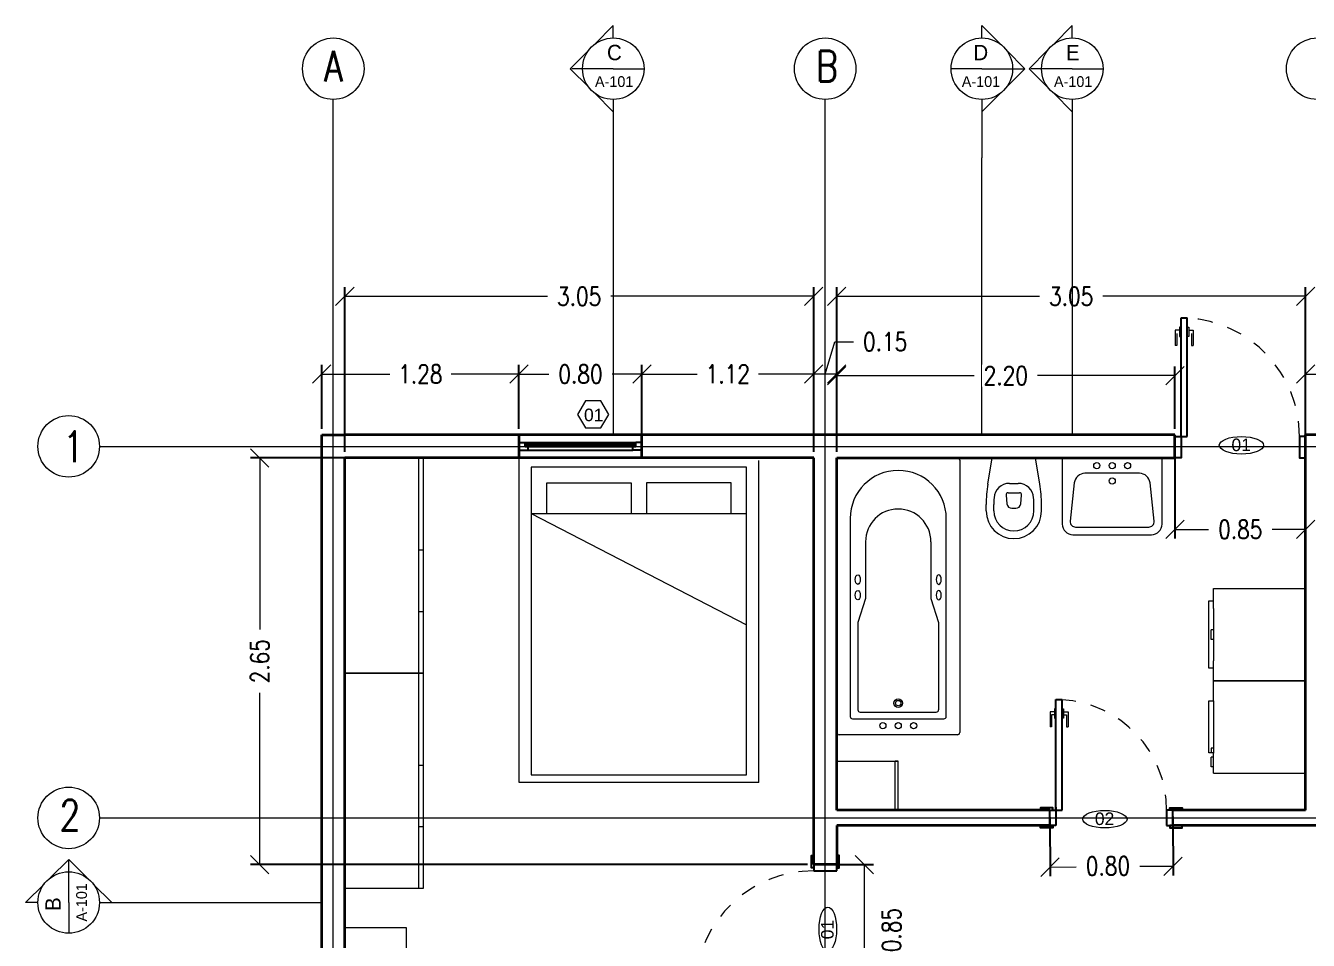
# Model space of a CAD drawing. Header units: millimetres. Extents: x 254 to 267.6, y 167.8 to 179.1.
# Drawn here: x 254.01 to 262.35, y 173.17 to 179.12 of the extents above; entities that cross this region are included whole.
import ezdxf

# ---------------------------------------------------------------- set-up
doc = ezdxf.new("R2010")
doc.units = ezdxf.units.MM
doc.linetypes.add('TRATTEGGIATA2', pattern=[0.375, 0.25, -0.125])
for name, color, linetype, lineweight in [('A-ANNO-DIMS', 3, 'Continuous', 18), ('A-ANNO-SYMB', 3, 'Continuous', 18), ('A-ANNO-TEXT', 3, 'Continuous', 18), ('A-DOOR-FULL', 4, 'Continuous', 25), ('A-FURN', 8, 'Continuous', 18), ('A-GLAZ-FULL', 4, 'Continuous', 25), ('A-WALL-FULL-EXTR', 7, 'Continuous', 35), ('A-WALL-FULL-INTR', 7, 'Continuous', 35)]:
    doc.layers.add(name, color=color, linetype=linetype, lineweight=lineweight)
doc.styles.add('ARIAL', font='arial.ttf')
doc.styles.add('E-ROMANS', font='romans.shx', dxfattribs={"width": 0.8})
doc.dimstyles.new('E-0100_ARW_18', dxfattribs={"dimscale": 0.001, "dimtxt": 180, "dimasz": 180, "dimexe": 90, "dimexo": 60, "dimgap": 90, "dimtad": 0, "dimzin": 0, "dimdsep": 46, "dimtxsty": 'E-ROMANS', "dimblk": 'OPEN90', "dimcen": 90, "dimclrd": 256, "dimclre": 256, "dimclrt": 256, "dimadec": 0, "dimazin": 0, "dimtfac": 1, "dimtmove": 1, "dimatfit": 3, "dimldrblk": 'OPEN90', "dimfxl": 1, "dimtfill": 1, "dimtolj": 1, "dimtzin": 0, "dimarcsym": 0})

# ---------------------------------------------------------------- blocks, each defined once
blk = doc.blocks.new('_Oblique')
at = {"color": 0, "linetype": 'ByBlock', "lineweight": -2}
blk.add_line((-0.5, -0.5), (0.5, 0.5), dxfattribs=at)
blk = doc.blocks.new('*D24')
at = {"layer": 'A-ANNO-DIMS', "transparency": 16777216}
for p, q in [((259.2116, 176.8522), (259.2746, 177.0622)), ((259.2746, 177.0622), (259.3946, 177.0622)), ((259.2866, 176.8522), (259.1366, 176.8522))]:
    blk.add_line(p, q, dxfattribs=at)
at = {"layer": 'A-ANNO-DIMS', "lineweight": -2, "transparency": 16777216}
for p, q in [((259.1366, 176.3469), (259.1366, 176.9122)), ((259.2866, 176.3469), (259.2866, 176.9122))]:
    blk.add_line(p, q, dxfattribs=at)
at = {"layer": 'A-ANNO-DIMS', "transparency": 16777216, "xscale": 0.12, "yscale": 0.12, "zscale": 0.12, "rotation": 180}
blk.add_blockref('_Oblique', (259.1366, 176.8522), dxfattribs=at)
at = {"layer": 'A-ANNO-DIMS', "transparency": 16777216, "xscale": 0.12, "yscale": 0.12, "zscale": 0.12}
blk.add_blockref('_Oblique', (259.2866, 176.8522), dxfattribs=at)
at = {"layer": 'A-ANNO-DIMS', "transparency": 16777216, "insert": (259.6009, 177.0622), "char_height": 0.12, "attachment_point": 5, "style": 'E-ROMANS', "bg_fill": 3, "box_fill_scale": 1.1, "bg_fill_color": 256, "bg_fill_true_color": 13158600, "bg_fill_transparency": 0}
blk.add_mtext('\\A1;0.15', dxfattribs=at)
blk = doc.blocks.new('_Open90')
at = {"color": 0, "linetype": 'ByBlock', "lineweight": -2}
for p, q in [((0, 0), (-1, 0)), ((-0.5, 0.5), (0, 0)), ((0, 0), (-0.5, -0.5))]:
    blk.add_line(p, q, dxfattribs=at)
blk = doc.blocks.new('*D25')
at = {"layer": 'A-ANNO-DIMS', "lineweight": -2, "transparency": 16777216}
for p, q in [((258.0196, 176.3469), (258.0196, 176.9122)), ((259.1366, 176.3469), (259.1366, 176.9122))]:
    blk.add_line(p, q, dxfattribs=at)
at = {"layer": 'A-ANNO-DIMS', "transparency": 16777216}
for p, q in [((258.0196, 176.8522), (258.3787, 176.8522)), ((259.1366, 176.8522), (258.7776, 176.8522))]:
    blk.add_line(p, q, dxfattribs=at)
at = {"layer": 'A-ANNO-DIMS', "transparency": 16777216, "xscale": 0.12, "yscale": 0.12, "zscale": 0.12, "rotation": 180}
blk.add_blockref('_Oblique', (258.0196, 176.8522), dxfattribs=at)
at = {"layer": 'A-ANNO-DIMS', "transparency": 16777216, "xscale": 0.12, "yscale": 0.12, "zscale": 0.12}
blk.add_blockref('_Oblique', (259.1366, 176.8522), dxfattribs=at)
at = {"layer": 'A-ANNO-DIMS', "transparency": 16777216, "insert": (258.5781, 176.8522), "char_height": 0.12, "attachment_point": 5, "style": 'E-ROMANS', "bg_fill": 3, "box_fill_scale": 1.1, "bg_fill_color": 256, "bg_fill_true_color": 13158600, "bg_fill_transparency": 0}
blk.add_mtext('\\A1;1.12', dxfattribs=at)
blk = doc.blocks.new('*D26')
at = {"layer": 'A-ANNO-DIMS', "lineweight": -2, "transparency": 16777216}
for p, q in [((257.2196, 176.4969), (257.2196, 176.9122)), ((258.0196, 176.4969), (258.0196, 176.9122))]:
    blk.add_line(p, q, dxfattribs=at)
at = {"layer": 'A-ANNO-DIMS', "transparency": 16777216}
for p, q in [((257.2196, 176.8522), (257.4134, 176.8522)), ((258.0196, 176.8522), (257.8259, 176.8522))]:
    blk.add_line(p, q, dxfattribs=at)
at = {"layer": 'A-ANNO-DIMS', "transparency": 16777216, "xscale": 0.12, "yscale": 0.12, "zscale": 0.12, "rotation": 180}
blk.add_blockref('_Oblique', (257.2196, 176.8522), dxfattribs=at)
at = {"layer": 'A-ANNO-DIMS', "transparency": 16777216, "xscale": 0.12, "yscale": 0.12, "zscale": 0.12}
blk.add_blockref('_Oblique', (258.0196, 176.8522), dxfattribs=at)
at = {"layer": 'A-ANNO-DIMS', "transparency": 16777216, "insert": (257.6196, 176.8522), "char_height": 0.12, "attachment_point": 5, "style": 'E-ROMANS', "bg_fill": 3, "box_fill_scale": 1.1, "bg_fill_color": 256, "bg_fill_true_color": 13158600, "bg_fill_transparency": 0}
blk.add_mtext('\\A1;0.80', dxfattribs=at)
blk = doc.blocks.new('*D27')
at = {"layer": 'A-ANNO-DIMS', "lineweight": -2, "transparency": 16777216}
for p, q in [((255.9366, 176.4969), (255.9366, 176.9122)), ((257.2196, 176.4969), (257.2196, 176.9122))]:
    blk.add_line(p, q, dxfattribs=at)
at = {"layer": 'A-ANNO-DIMS', "transparency": 16777216}
for p, q in [((255.9366, 176.8522), (256.3787, 176.8522)), ((257.2196, 176.8522), (256.7776, 176.8522))]:
    blk.add_line(p, q, dxfattribs=at)
at = {"layer": 'A-ANNO-DIMS', "transparency": 16777216, "xscale": 0.12, "yscale": 0.12, "zscale": 0.12, "rotation": 180}
blk.add_blockref('_Oblique', (255.9366, 176.8522), dxfattribs=at)
at = {"layer": 'A-ANNO-DIMS', "transparency": 16777216, "xscale": 0.12, "yscale": 0.12, "zscale": 0.12}
blk.add_blockref('_Oblique', (257.2196, 176.8522), dxfattribs=at)
at = {"layer": 'A-ANNO-DIMS', "transparency": 16777216, "insert": (256.5781, 176.8522), "char_height": 0.12, "attachment_point": 5, "style": 'E-ROMANS', "bg_fill": 3, "box_fill_scale": 1.1, "bg_fill_color": 256, "bg_fill_true_color": 13158600, "bg_fill_transparency": 0}
blk.add_mtext('\\A1;1.28', dxfattribs=at)
blk = doc.blocks.new('*D28')
at = {"layer": 'A-ANNO-DIMS', "lineweight": -2, "transparency": 16777216}
for p, q in [((256.0866, 176.3469), (256.0866, 177.4176)), ((259.1366, 176.3469), (259.1366, 177.4176))]:
    blk.add_line(p, q, dxfattribs=at)
at = {"layer": 'A-ANNO-DIMS', "transparency": 16777216}
for p, q in [((256.0866, 177.3576), (257.4053, 177.3576)), ((259.1366, 177.3576), (257.8179, 177.3576))]:
    blk.add_line(p, q, dxfattribs=at)
at = {"layer": 'A-ANNO-DIMS', "transparency": 16777216, "xscale": 0.12, "yscale": 0.12, "zscale": 0.12, "rotation": 180}
blk.add_blockref('_Oblique', (256.0866, 177.3576), dxfattribs=at)
at = {"layer": 'A-ANNO-DIMS', "transparency": 16777216, "xscale": 0.12, "yscale": 0.12, "zscale": 0.12}
blk.add_blockref('_Oblique', (259.1366, 177.3576), dxfattribs=at)
at = {"layer": 'A-ANNO-DIMS', "transparency": 16777216, "insert": (257.6116, 177.3576), "char_height": 0.12, "attachment_point": 5, "style": 'E-ROMANS', "bg_fill": 3, "box_fill_scale": 1.1, "bg_fill_color": 256, "bg_fill_true_color": 13158600, "bg_fill_transparency": 0}
blk.add_mtext('\\A1;3.05', dxfattribs=at)
blk = doc.blocks.new('*D29')
at = {"layer": 'A-ANNO-DIMS', "lineweight": -2, "transparency": 16777216}
for p, q in [((259.2866, 176.3469), (259.2866, 177.4176)), ((262.3366, 176.3969), (262.3366, 177.4176))]:
    blk.add_line(p, q, dxfattribs=at)
at = {"layer": 'A-ANNO-DIMS', "transparency": 16777216}
for p, q in [((259.2866, 177.3576), (260.6053, 177.3576)), ((262.3366, 177.3576), (261.0179, 177.3576))]:
    blk.add_line(p, q, dxfattribs=at)
at = {"layer": 'A-ANNO-DIMS', "transparency": 16777216, "xscale": 0.12, "yscale": 0.12, "zscale": 0.12, "rotation": 180}
blk.add_blockref('_Oblique', (259.2866, 177.3576), dxfattribs=at)
at = {"layer": 'A-ANNO-DIMS', "transparency": 16777216, "xscale": 0.12, "yscale": 0.12, "zscale": 0.12}
blk.add_blockref('_Oblique', (262.3366, 177.3576), dxfattribs=at)
at = {"layer": 'A-ANNO-DIMS', "transparency": 16777216, "insert": (260.8116, 177.3576), "char_height": 0.12, "attachment_point": 5, "style": 'E-ROMANS', "bg_fill": 3, "box_fill_scale": 1.1, "bg_fill_color": 256, "bg_fill_true_color": 13158600, "bg_fill_transparency": 0}
blk.add_mtext('\\A1;3.05', dxfattribs=at)
blk = doc.blocks.new('*D32')
at = {"layer": 'A-ANNO-DIMS', "lineweight": -2, "transparency": 16777216}
for p, q in [((259.0966, 176.3069), (255.4735, 176.3069)), ((259.0966, 173.6619), (255.4735, 173.6619))]:
    blk.add_line(p, q, dxfattribs=at)
at = {"layer": 'A-ANNO-DIMS', "transparency": 16777216}
for p, q in [((255.5335, 176.3069), (255.5335, 175.1907)), ((255.5335, 173.6619), (255.5335, 174.7782))]:
    blk.add_line(p, q, dxfattribs=at)
at = {"layer": 'A-ANNO-DIMS', "transparency": 16777216, "xscale": 0.12, "yscale": 0.12, "zscale": 0.12}
for p, rotation in [((255.5335, 176.3069), 90), ((255.5335, 173.6619), 270)]:
    blk.add_blockref('_Oblique', p, dxfattribs=dict(at, rotation=rotation))
at = {"layer": 'A-ANNO-DIMS', "transparency": 16777216, "insert": (255.5335, 174.9844), "char_height": 0.12, "attachment_point": 5, "rotation": 90, "style": 'E-ROMANS', "bg_fill": 3, "box_fill_scale": 1.1, "bg_fill_color": 256, "bg_fill_true_color": 13158600, "bg_fill_transparency": 0}
blk.add_mtext('\\A1;2.65', dxfattribs=at)
blk = doc.blocks.new('*D33')
at = {"layer": 'A-ANNO-DIMS', "lineweight": -2, "transparency": 16777216}
for p, q in [((259.1766, 173.6619), (259.526, 173.6619)), ((259.1766, 172.8119), (259.526, 172.8119))]:
    blk.add_line(p, q, dxfattribs=at)
at = {"layer": 'A-ANNO-DIMS', "transparency": 16777216}
blk.add_line((259.466, 173.6619), (259.466, 172.8119), dxfattribs=at)
at = {"layer": 'A-ANNO-DIMS', "transparency": 16777216, "xscale": 0.12, "yscale": 0.12, "zscale": 0.12}
for p, rotation in [((259.466, 173.6619), 90), ((259.466, 172.8119), 270)]:
    blk.add_blockref('_Oblique', p, dxfattribs=dict(at, rotation=rotation))
at = {"layer": 'A-ANNO-DIMS', "transparency": 16777216, "insert": (259.6429, 173.2369), "char_height": 0.12, "attachment_point": 5, "rotation": 90, "style": 'E-ROMANS', "bg_fill": 3, "box_fill_scale": 1.1, "bg_fill_color": 256, "bg_fill_true_color": 13158600, "bg_fill_transparency": 0}
blk.add_mtext('\\A1;0.85', dxfattribs=at)
blk = doc.blocks.new('*D9')
at = {"layer": 'A-ANNO-DIMS', "lineweight": -2, "transparency": 16777216}
for p, q in [((261.4866, 176.3024), (261.4866, 175.7823)), ((262.3366, 176.3024), (262.3366, 175.7823))]:
    blk.add_line(p, q, dxfattribs=at)
at = {"layer": 'A-ANNO-DIMS', "transparency": 16777216}
for p, q in [((261.4866, 175.8423), (261.7053, 175.8423)), ((262.3366, 175.8423), (262.1179, 175.8423))]:
    blk.add_line(p, q, dxfattribs=at)
at = {"layer": 'A-ANNO-DIMS', "transparency": 16777216, "xscale": 0.12, "yscale": 0.12, "zscale": 0.12, "rotation": 180}
blk.add_blockref('_Oblique', (261.4866, 175.8423), dxfattribs=at)
at = {"layer": 'A-ANNO-DIMS', "transparency": 16777216, "xscale": 0.12, "yscale": 0.12, "zscale": 0.12}
blk.add_blockref('_Oblique', (262.3366, 175.8423), dxfattribs=at)
at = {"layer": 'A-ANNO-DIMS', "transparency": 16777216, "insert": (261.9116, 175.8423), "char_height": 0.12, "attachment_point": 5, "style": 'E-ROMANS', "bg_fill": 3, "box_fill_scale": 1.1, "bg_fill_color": 256, "bg_fill_true_color": 13158600, "bg_fill_transparency": 0}
blk.add_mtext('\\A1;0.85', dxfattribs=at)
blk = doc.blocks.new('*D10')
at = {"layer": 'A-ANNO-DIMS', "lineweight": -2, "transparency": 16777216}
for p, q in [((259.2866, 176.4969), (259.2866, 176.9017)), ((261.4866, 176.4969), (261.4866, 176.9017))]:
    blk.add_line(p, q, dxfattribs=at)
at = {"layer": 'A-ANNO-DIMS', "transparency": 16777216}
for p, q in [((259.2866, 176.8417), (260.1803, 176.8417)), ((261.4866, 176.8417), (260.5929, 176.8417))]:
    blk.add_line(p, q, dxfattribs=at)
at = {"layer": 'A-ANNO-DIMS', "transparency": 16777216, "xscale": 0.12, "yscale": 0.12, "zscale": 0.12, "rotation": 180}
blk.add_blockref('_Oblique', (259.2866, 176.8417), dxfattribs=at)
at = {"layer": 'A-ANNO-DIMS', "transparency": 16777216, "xscale": 0.12, "yscale": 0.12, "zscale": 0.12}
blk.add_blockref('_Oblique', (261.4866, 176.8417), dxfattribs=at)
at = {"layer": 'A-ANNO-DIMS', "transparency": 16777216, "insert": (260.3866, 176.8417), "char_height": 0.12, "attachment_point": 5, "style": 'E-ROMANS', "bg_fill": 3, "box_fill_scale": 1.1, "bg_fill_color": 256, "bg_fill_true_color": 13158600, "bg_fill_transparency": 0}
blk.add_mtext('\\A1;2.20', dxfattribs=at)
blk = doc.blocks.new('*D37')
at = {"layer": 'A-ANNO-DIMS', "lineweight": -2, "transparency": 16777216}
for p, q in [((260.6728, 173.9706), (260.6752, 173.5861)), ((261.4728, 173.9755), (261.4752, 173.591))]:
    blk.add_line(p, q, dxfattribs=at)
at = {"layer": 'A-ANNO-DIMS', "transparency": 16777216}
for p, q in [((260.6748, 173.6461), (260.8446, 173.6472)), ((261.4748, 173.651), (261.2572, 173.6497))]:
    blk.add_line(p, q, dxfattribs=at)
at = {"layer": 'A-ANNO-DIMS', "transparency": 16777216, "xscale": 0.12, "yscale": 0.12, "zscale": 0.12}
for p, rotation in [((260.6748, 173.6461), 180.3536814932403), ((261.4748, 173.651), 0.3536814932403859)]:
    blk.add_blockref('_Oblique', p, dxfattribs=dict(at, rotation=rotation))
at = {"layer": 'A-ANNO-DIMS', "transparency": 16777216, "insert": (261.0508, 173.6533), "char_height": 0.12, "attachment_point": 5, "rotation": 0.35368, "style": 'E-ROMANS', "bg_fill": 3, "box_fill_scale": 1.1, "bg_fill_color": 256, "bg_fill_true_color": 13158600, "bg_fill_transparency": 0}
blk.add_mtext('\\A1;0.80', dxfattribs=at)
blk = doc.blocks.new('*D11')
at = {"layer": 'A-ANNO-DIMS', "lineweight": -2, "transparency": 16777216}
for p, q in [((262.3366, 176.4969), (262.3366, 176.9122)), ((263.3366, 176.4969), (263.3366, 176.9122))]:
    blk.add_line(p, q, dxfattribs=at)
at = {"layer": 'A-ANNO-DIMS', "transparency": 16777216}
for p, q in [((262.3366, 176.8522), (262.6372, 176.8522)), ((263.3366, 176.8522), (263.036, 176.8522))]:
    blk.add_line(p, q, dxfattribs=at)
at = {"layer": 'A-ANNO-DIMS', "transparency": 16777216, "xscale": 0.12, "yscale": 0.12, "zscale": 0.12, "rotation": 180}
blk.add_blockref('_Oblique', (262.3366, 176.8522), dxfattribs=at)
at = {"layer": 'A-ANNO-DIMS', "transparency": 16777216, "xscale": 0.12, "yscale": 0.12, "zscale": 0.12}
blk.add_blockref('_Oblique', (263.3366, 176.8522), dxfattribs=at)
at = {"layer": 'A-ANNO-DIMS', "transparency": 16777216, "insert": (262.8366, 176.8522), "char_height": 0.12, "attachment_point": 5, "style": 'E-ROMANS', "bg_fill": 3, "box_fill_scale": 1.1, "bg_fill_color": 256, "bg_fill_true_color": 13158600, "bg_fill_transparency": 0}
blk.add_mtext('\\A1;1.00', dxfattribs=at)
blk = doc.blocks.new('ORR14C226')
for p, q in [((-0.1688, -0.1697), (-0.14, 0)), ((-0.14, 0), (0.14, 0)), ((0, 0), (0, 0)), ((0, 0), (0, 0)), ((0, 0), (0, 0)), ((0, 0), (0, 0)), ((0, 0), (0, 0)), ((0, 0), (0, 0)), ((0, 0), (0, 0)), ((0, 0), (0, 0)), ((0, 0), (0, 0)), ((0, 0), (0, 0)), ((0, 0), (0, 0)), ((0, 0), (0, 0)), ((0, 0), (0, 0)), ((0, 0), (0, 0)), ((0, 0), (0, 0)), ((0, 0), (0, 0)), ((0, 0), (0, 0)), ((0, 0), (0, 0)), ((0, 0), (0, 0)), ((0, 0), (0, 0)), ((0, 0), (0, 0)), ((0, 0), (0, 0)), ((0, 0), (0, 0)), ((0.1688, -0.1697), (0.14, 0)), ((0, 0), (0, 0)), ((0, 0), (0, 0)), ((0, 0), (0, 0)), ((0, 0), (0, 0)), ((0, 0), (0, 0)), ((0, 0), (0, 0)), ((0, 0), (0, 0)), ((0, 0), (0, 0)), ((0, 0), (0, 0)), ((0, 0), (0, 0)), ((0, 0), (0, 0)), ((0, 0), (0, 0)), ((0, 0), (0, 0)), ((0, 0), (0, 0)), ((0, 0), (0, 0)), ((0, 0), (0, 0)), ((0, 0), (0, 0)), ((0, 0), (0, 0)), ((0, 0), (0, 0)), ((0, 0), (0, 0)), ((0, 0), (0, 0)), ((0, 0), (0, 0)), ((0, 0), (0, 0)), ((0, 0), (0, 0)), ((0, 0), (0, 0)), ((0, 0), (0, 0)), ((0, 0), (0, 0)), ((0, 0), (0, 0)), ((-0.0289, -0.1656), (0.0289, -0.1656)), ((-0.0508, -0.243), (-0.0454, -0.298)), ((-0.0359, -0.2265), (0.0359, -0.2265)), ((0.0454, -0.298), (0.0508, -0.243)), ((-0.18, -0.345), (-0.18, -0.3034)), ((-0.13, -0.345), (-0.13, -0.3034)), ((-0.0125, -0.3278), (0.0125, -0.3278)), ((0.13, -0.345), (0.13, -0.3034)), ((0.18, -0.345), (0.18, -0.3034))]:
    blk.add_line(p, q)
for centre, radius, start, end in [((0, 0), 0.0000003, 90, 152.53417), ((0, 0), 0.0000003, 332.53417, 90), ((0, 0), 0.0000003, 332.53417, 90), ((0, 0), 0.0000001, 332.53417, 90), ((0, 0), 0.0000001, 270, 332.53417), ((0, 0), 0.0000001, 270, 332.53417), ((0, 0), 0.0000001, 332.53417, 90), ((0, 0), 0.0000001, 90, 152.53417), ((0, 0), 0.0000001, 90, 152.53417), ((0, 0), 0.0000001, 152.53417, 270), ((0, 0), 0.0000001, 90, 152.53417), ((0, 0), 0.0000001, 0, 90), ((0, 0), 0.0000001, 90, 180), ((0, 0), 0.0000001, 180, 270), ((0, 0), 0.0000001, 270, 0), ((0, 0), 0.0000001, 0, 90), ((0, 0), 0.0000001, 90, 180), ((-0.02, -0.28), 0.2, 0, 0), ((0, 0), 0.0000003, 152.53417, 270), ((0, 0), 0.0000003, 270, 332.53417), ((0, 0), 0.0000001, 270, 332.53417), ((0, 0), 0.0000001, 332.53417, 90), ((0, 0), 0.0000001, 90, 152.53417), ((0, 0), 0.0000001, 152.53417, 270), ((0, 0), 0.0000001, 332.53417, 90), ((0, 0), 0.0000001, 90, 152.53417), ((0, 0), 0.0000001, 152.53417, 270), ((0, 0), 0.0000001, 180, 270), ((0, 0), 0.0000001, 180, 270), ((0, 0), 0.0000001, 90, 180), ((0, 0), 0.0000001, 0, 90), ((0, 0), 0.0000001, 270, 0), ((0, 0), 0.0000001, 180, 270), ((0, 0), 0.0000001, 90, 180), ((0, 0), 0.0000001, 270, 0), ((0, 0), 0.0000001, 360, 90), ((0, 0), 0.0000001, 270, 360), ((0, 0), 0.0000001, 180, 270), ((0, 0), 0.0000001, 90, 180), ((-0.0289, -0.2656), 0.1, 90, 176.66661), ((0.0289, -0.2656), 0.1, 3.33339, 90), ((0.62, -0.3034), 0.8, 170.38235, 180), ((-0.0359, -0.2415), 0.015, 90, 185.63797), ((0.0359, -0.2415), 0.015, 354.36203, 90), ((-0.62, -0.3034), 0.8, 0, 9.61765), ((0.62, -0.3034), 0.75, 176.66661, 180), ((-0.0125, -0.2948), 0.033, 185.63797, 270), ((0.0125, -0.2948), 0.033, 270, 354.36203), ((-0.62, -0.3034), 0.75, 0, 3.33339), ((0, -0.345), 0.18, 180, 0), ((0, -0.345), 0.13, 180, 0)]:
    blk.add_arc(centre, radius, start, end)

msp = doc.modelspace()

# ---------------------------------------------------------------- linework, layer by layer
at = {"layer": 'A-ANNO-DIMS'}
for p, q in [((257.713, 178.9976), (257.833, 179.1176)), ((257.833, 179.0876), (257.833, 179.1176)), ((257.833, 179.0376), (257.833, 179.0876)), ((260.2308, 179.0876), (260.2308, 179.1176)), ((260.3508, 178.9976), (260.2308, 179.1176)), ((260.2308, 179.0376), (260.2308, 179.0876)), ((260.6986, 178.9976), (260.8186, 179.1176)), ((260.8186, 179.0876), (260.8186, 179.1176)), ((260.8186, 179.0376), (260.8186, 179.0876)), ((257.553, 178.8376), (257.673, 178.9576)), ((260.5108, 178.8376), (260.3908, 178.9576)), ((260.5386, 178.8376), (260.6586, 178.9576)), ((257.553, 178.8376), (257.673, 178.7176)), ((257.583, 178.8376), (257.563, 178.8376)), ((257.633, 178.8376), (257.583, 178.8376)), ((257.833, 178.8376), (257.633, 178.8376)), ((257.833, 178.8376), (258.033, 178.8376)), ((260.2308, 178.8376), (260.0308, 178.8376)), ((260.2308, 178.8376), (260.4308, 178.8376)), ((260.5108, 178.8376), (260.3908, 178.7176)), ((260.4308, 178.8376), (260.4808, 178.8376)), ((260.4808, 178.8376), (260.5008, 178.8376)), ((260.5008, 178.8376), (260.5108, 178.8376)), ((260.5386, 178.8376), (260.6586, 178.7176)), ((260.5686, 178.8376), (260.5486, 178.8376)), ((260.6186, 178.8376), (260.5686, 178.8376)), ((260.8186, 178.8376), (260.6186, 178.8376)), ((260.8186, 178.8376), (261.0186, 178.8376)), ((257.713, 178.6776), (257.833, 178.5576)), ((257.833, 178.6376), (257.833, 178.5876)), ((260.3508, 178.6776), (260.2308, 178.5576)), ((260.2308, 178.6376), (260.2308, 178.5876)), ((260.6986, 178.6776), (260.8186, 178.5576)), ((260.8186, 178.6376), (260.8186, 178.5876)), ((257.833, 178.5876), (257.833, 178.5676)), ((257.833, 178.5676), (257.833, 178.5576)), ((257.833, 178.5576), (257.833, 178.2576)), ((260.2308, 178.5876), (260.2308, 178.5676)), ((260.2308, 178.5676), (260.2308, 178.5576)), ((260.2308, 178.5576), (260.2308, 178.2576)), ((260.8186, 178.5876), (260.8186, 178.5676)), ((260.8186, 178.5676), (260.8186, 178.5576)), ((260.8186, 178.5576), (260.8186, 178.2576)), ((254.2907, 173.6957), (254.1707, 173.5757)), ((254.2907, 173.6857), (254.2907, 173.6957)), ((254.2907, 173.6957), (254.4107, 173.5757)), ((254.2907, 173.6657), (254.2907, 173.6857)), ((254.2907, 173.6157), (254.2907, 173.6657)), ((254.2907, 173.4157), (254.2907, 173.6157)), ((254.1307, 173.5357), (254.0107, 173.4157)), ((254.4507, 173.5357), (254.5707, 173.4157)), ((254.0407, 173.4157), (254.0107, 173.4157)), ((254.0907, 173.4157), (254.0407, 173.4157)), ((254.2907, 173.4157), (254.2907, 173.2157)), ((254.4907, 173.4157), (254.5407, 173.4157)), ((254.5407, 173.4157), (254.5607, 173.4157)), ((254.5607, 173.4157), (254.5707, 173.4157)), ((254.5707, 173.4157), (254.8707, 173.4157))]:
    msp.add_line(p, q, dxfattribs=at)
for centre in [(256.0116, 178.8376), (257.833, 178.8376), (259.2116, 178.8376), (260.2308, 178.8376), (260.8186, 178.8376), (262.4116, 178.8376), (254.2907, 176.3819), (254.2907, 173.9659), (254.2907, 173.4157)]:
    msp.add_circle(centre, 0.2, dxfattribs=at)
at = {"layer": 'A-ANNO-TEXT'}
for p, q in [((260.2308, 176.4569), (260.2308, 178.2576)), ((254.8707, 173.4157), (255.9366, 173.4157))]:
    msp.add_line(p, q, dxfattribs=at)
at = {"layer": 'A-DOOR-FULL'}
msp.add_line((260.7126, 174.7355), (260.7526, 174.7355), dxfattribs=at)
at = {"layer": 'A-FURN'}
for p, q in [((256.5658, 176.3069), (256.5658, 174.9069)), ((256.5958, 176.3069), (256.5958, 174.9069)), ((257.22, 174.1959), (257.22, 176.3069)), ((259.1366, 174.3069), (259.1366, 176.3069)), ((257.3, 176.2459), (257.3, 174.2459)), ((258.7, 176.2459), (257.3, 176.2459)), ((258.7, 174.2459), (258.7, 176.2459)), ((258.78, 174.1959), (258.78, 176.2893)), ((257.4, 175.9458), (257.4, 176.1458)), ((257.4, 176.1458), (257.95, 176.1458)), ((257.95, 176.1458), (257.95, 175.9458)), ((258.6, 176.1458), (258.05, 176.1458)), ((258.05, 176.1458), (258.05, 175.9458)), ((258.6, 175.9458), (258.6, 176.1458)), ((257.3, 175.9458), (258.7, 175.9458)), ((257.3, 175.9458), (258.7, 175.2223)), ((259.3741, 175.9129), (259.3741, 174.6253)), ((259.9991, 174.6253), (259.9991, 175.9129)), ((260.8233, 175.8069), (261.3333, 175.8069)), ((259.4741, 175.7621), (259.4741, 175.3929)), ((259.8991, 175.7621), (259.8991, 175.3929)), ((256.5958, 175.7069), (256.5658, 175.7069)), ((259.4741, 175.3929), (259.4241, 175.237)), ((259.8991, 175.3929), (259.9491, 175.237)), ((261.7366, 175.3269), (261.7366, 175.4569)), ((261.7366, 175.4569), (262.3366, 175.4569)), ((256.5958, 175.3069), (256.5658, 175.3069)), ((261.7066, 174.94), (261.7066, 175.3769)), ((261.7066, 175.3769), (261.7366, 175.3769)), ((261.7366, 175.3269), (261.7366, 174.9869)), ((259.4241, 175.237), (259.4241, 174.6687)), ((259.9491, 175.237), (259.9491, 174.6687)), ((261.7216, 175.1258), (261.7216, 175.1881)), ((261.7366, 175.1881), (261.7216, 175.1881)), ((261.7366, 175.1258), (261.7216, 175.1258)), ((261.7366, 174.8569), (261.7366, 174.9869)), ((256.5958, 174.9069), (256.0858, 174.9069)), ((256.0858, 174.9069), (256.5958, 174.9069)), ((256.5658, 174.9069), (256.5658, 173.5069)), ((256.5958, 174.9069), (256.5958, 173.5069)), ((261.7366, 174.94), (261.7066, 174.94)), ((262.3366, 174.8569), (261.7366, 174.8569)), ((261.7366, 174.7269), (261.7366, 174.8569)), ((261.7366, 174.8569), (262.3366, 174.8569)), ((261.7066, 174.39), (261.7066, 174.7269)), ((261.7066, 174.7269), (261.7366, 174.7269)), ((261.7366, 174.7269), (261.7366, 174.3869)), ((259.4391, 174.6537), (259.9341, 174.6537)), ((260.674, 174.6555), (260.674, 174.5571)), ((260.7026, 174.6555), (260.674, 174.6555)), ((260.684, 174.6355), (260.684, 174.5571)), ((260.7026, 174.6355), (260.684, 174.6355)), ((260.7626, 174.6555), (260.7912, 174.6555)), ((260.7626, 174.6355), (260.7812, 174.6355)), ((260.7812, 174.6355), (260.7812, 174.5571)), ((260.7912, 174.6555), (260.7912, 174.5571)), ((259.3891, 174.6103), (259.9841, 174.6103)), ((260.684, 174.5571), (260.674, 174.5571)), ((260.7812, 174.5571), (260.7912, 174.5571)), ((260.0716, 174.5069), (259.3016, 174.5069)), ((261.7366, 174.39), (261.7066, 174.39)), ((261.7216, 174.42), (261.7216, 174.39)), ((261.7366, 174.42), (261.7216, 174.42)), ((261.7366, 174.2569), (261.7366, 174.3869)), ((256.5958, 174.3069), (256.5658, 174.3069)), ((259.2866, 174.3355), (259.6866, 174.3355)), ((259.6866, 174.3355), (259.6666, 174.3355)), ((259.6666, 174.0155), (259.6666, 174.3355)), ((259.6866, 174.0155), (259.6866, 174.3355)), ((261.7216, 174.2985), (261.7216, 174.3608)), ((261.7366, 174.3608), (261.7216, 174.3608)), ((261.7366, 174.2985), (261.7216, 174.2985)), ((257.3, 174.2459), (258.7, 174.2459)), ((261.7366, 174.2569), (262.3366, 174.2569)), ((258.78, 174.1959), (257.22, 174.1959)), ((256.5958, 173.9069), (256.5658, 173.9069)), ((256.5958, 173.5069), (256.0858, 173.5069)), ((256.0866, 173.2538), (256.0866, 172.6538)), ((256.0866, 173.2538), (256.4866, 173.2538)), ((256.4866, 173.2538), (256.4866, 172.6538))]:
    msp.add_line(p, q, dxfattribs=at)
msp.add_lwpolyline([(260.9014, 176.2069, 0.38338), (260.8318, 176.1444), (260.8053, 175.8957, 0.445735), (260.8401, 175.8569), (261.3165, 175.8569, 0.445735), (261.3513, 175.8957), (261.3247, 176.1444, 0.38338), (261.2551, 176.2069)], format="xyb", close=True, dxfattribs=at)
for points in [[(260.7126, 174.6755), (260.7026, 174.6755), (260.7026, 174.6155), (260.7126, 174.6155)], [(260.7526, 174.6755), (260.7626, 174.6755), (260.7626, 174.6155), (260.7526, 174.6155)]]:
    msp.add_lwpolyline(points, close=True, dxfattribs=at)
for centre, radius in [((261.0783, 176.1569), 0.02), ((259.6866, 174.7124), 0.028), ((259.6866, 174.7124), 0.018), ((259.5866, 174.5656), 0.02), ((259.6866, 174.5656), 0.02), ((259.7866, 174.5656), 0.02)]:
    msp.add_circle(centre, radius, dxfattribs=at)
for centre, radius, start, end in [((259.6866, 175.9129), 0.3125, 0, 180), ((259.6866, 175.7621), 0.2125, 0, 180), ((260.8233, 175.8769), 0.07, 180, 270), ((259.4391, 174.6687), 0.015, 180, 270), ((259.9341, 174.6687), 0.015, 270, 0), ((259.3891, 174.6253), 0.015, 180, 270), ((259.9841, 174.6253), 0.015, 270, 0), ((259.3016, 174.5219), 0.015, 180, 270), ((260.0716, 174.5219), 0.015, 270, 0)]:
    msp.add_arc(centre, radius, start, end, dxfattribs=at)
for centre in [(259.4233, 175.5156), (259.4233, 175.4143)]:
    msp.add_ellipse(centre, major_axis=(0, 0.031), ratio=0.523809, dxfattribs=at)
at = {"layer": 'A-FURN', "extrusion": (0, 0, -1)}
for centre in [(259.9499, 175.5156), (259.9499, 175.4143)]:
    msp.add_ellipse(centre, major_axis=(0, 0.031), ratio=0.523809, dxfattribs=at)
at = {"layer": 'A-WALL-FULL-EXTR'}
for p, q in [((255.9366, 170.4569), (255.9366, 176.4569)), ((258.0196, 176.3069), (258.0196, 176.4569)), ((261.4866, 176.3069), (261.4866, 176.4569)), ((262.3366, 174.0155), (262.3366, 176.4569)), ((264.1366, 176.4569), (262.3366, 176.4569)), ((256.0866, 172.6979), (256.0866, 176.3069)), ((259.1366, 176.3069), (256.0866, 176.3069)), ((256.8866, 176.3069), (256.0866, 176.3069)), ((259.1366, 176.3069), (258.3366, 176.3069)), ((259.1366, 173.6619), (259.1366, 176.3069)), ((259.2866, 176.3069), (261.4866, 176.3069)), ((259.2866, 174.0155), (259.2866, 176.3069)), ((260.6726, 174.0155), (259.2866, 174.0155)), ((260.6726, 174.0155), (260.6726, 174.0106)), ((261.4726, 174.0155), (261.4726, 174.0106)), ((260.6726, 173.9155), (259.2866, 173.9155)), ((259.2866, 173.9155), (259.2866, 173.6619)), ((260.6726, 173.9206), (260.6726, 173.9155)), ((261.4726, 173.9206), (261.4726, 173.9155)), ((262.4866, 173.9155), (261.4726, 173.9155))]:
    msp.add_line(p, q, dxfattribs=at)
msp.add_lwpolyline([(260.7366, 176.4569), (257.6866, 176.4569)], dxfattribs=at)
at = {"layer": 'A-WALL-FULL-INTR'}
for p, q in [((255.9366, 176.4569), (256.0866, 176.4569)), ((257.6866, 176.4569), (256.0866, 176.4569)), ((257.2196, 176.4569), (257.2196, 176.3069)), ((261.4866, 176.4569), (260.7366, 176.4569)), ((262.3366, 174.0155), (261.4726, 174.0155)), ((259.2866, 173.6619), (259.1366, 173.6619))]:
    msp.add_line(p, q, dxfattribs=at)

# ---------------------------------------------------------------- texts
at = {"layer": 'A-ANNO-DIMS'}
for s, width, insert, char_height, attachment_point in [('C', 0.51526, (257.7921, 178.9929), 0.1, 1), ('D', 0.51526, (260.2717, 178.9929), 0.1, 3), ('E', 0.51526, (260.7777, 178.9929), 0.1, 1), ('A-101', 1.322882, (257.714, 178.7889), 0.07, 1), ('A-101', 1.322882, (260.3498, 178.7889), 0.07, 3), ('A-101', 1.322882, (260.6996, 178.7889), 0.07, 1)]:
    msp.add_mtext_dynamic_manual_height_columns(s, width=width, gutter_width=12.5, heights=[0], dxfattribs=dict(at, insert=insert, char_height=char_height, attachment_point=attachment_point))
at = {"layer": 'A-ANNO-DIMS', "attachment_point": 1, "rotation": 90}
for s, width, insert, char_height in [('A-101', 1.322882, (254.3395, 173.2919), 0.07), ('B', 0.51526, (254.1391, 173.3605), 0.1)]:
    msp.add_mtext_dynamic_manual_height_columns(s, width=width, gutter_width=12.5, heights=[0], dxfattribs=dict(at, insert=insert, char_height=char_height))
at = {"layer": 'A-ANNO-TEXT', "char_height": 0.2, "attachment_point": 1, "style": 'E-ROMANS'}
for s, insert in [('A', (255.9514, 178.955)), ('B', (259.1514, 178.955)), ('1', (254.2531, 176.479)), ('2', (254.2305, 174.0833))]:
    msp.add_mtext_dynamic_manual_height_columns(s, width=0.340207, gutter_width=9, heights=[0], dxfattribs=dict(at, insert=insert))

# ---------------------------------------------------------------- next in the draw order: dimensions: what is measured, and where the dimension line sits
at = {"layer": 'A-ANNO-DIMS'}
dim = msp.add_linear_dim(base=(259.1366, 176.8522), p1=(259.2866, 176.3069), p2=(259.1366, 176.3069), dimstyle='E-0100_ARW_18', override={"dimtxt": 120, "dimasz": 120, "dimexe": 60, "dimexo": 40, "dimgap": 60, "dimblk": 'Oblique', "dimcen": 60, "dimlwd": 65535}, dxfattribs=at)
dim.commit()
dim.dimension.update_dxf_attribs({"geometry": '*D24', "text_midpoint": (259.4546, 177.0622)})
dim = msp.add_linear_dim(base=(261.4748, 173.651), p1=(260.6726, 174.0106), p2=(261.4726, 174.0155), angle=0.35368, dimstyle='E-0100_ARW_18', override={"dimtxt": 120, "dimasz": 120, "dimexe": 60, "dimexo": 40, "dimgap": 60, "dimblk": 'Oblique', "dimcen": 60, "dimtmove": 2, "dimlwd": 65535}, dxfattribs=at)
dim.commit()
dim.dimension.update_dxf_attribs({"geometry": '*D37', "text_midpoint": (261.0508, 173.6533), "dimtype": 161})

# ---------------------------------------------------------------- next in the draw order: linework, layer by layer
at = {"layer": 'A-ANNO-SYMB', "color": 7}
msp.add_ellipse((261.0306, 173.9576), major_axis=(-0.1441, 0.0004), ratio=0.395468, dxfattribs=at)
at = {"layer": 'A-DOOR-FULL'}
for p, q in [((260.7126, 174.0155), (260.7126, 174.7355)), ((260.7526, 174.0155), (260.7526, 174.7355)), ((260.6726, 173.9155), (260.6726, 174.0155)), ((260.6726, 174.0155), (260.7126, 174.0155)), ((260.7126, 174.0355), (260.7126, 173.9155)), ((260.7126, 174.0155), (260.7526, 174.0155)), ((261.4726, 174.0155), (261.4326, 174.0155)), ((261.4326, 174.0155), (261.4326, 173.9155)), ((261.4726, 173.9155), (261.4726, 174.0155)), ((260.7126, 173.9155), (260.6726, 173.9155)), ((261.4326, 173.9155), (261.4726, 173.9155))]:
    msp.add_line(p, q, dxfattribs=at)
for points in [[(260.6126, 174.0155), (260.6926, 174.0155), (260.6926, 174.0305), (260.6126, 174.0305)], [(261.5326, 174.0155), (261.4526, 174.0155), (261.4526, 174.0305), (261.5326, 174.0305)], [(260.6126, 173.9155), (260.6926, 173.9155), (260.6926, 173.9005), (260.6126, 173.9005)], [(261.5326, 173.9155), (261.4526, 173.9155), (261.4526, 173.9005), (261.5326, 173.9005)]]:
    msp.add_lwpolyline(points, close=True, dxfattribs=at)
at = {"layer": 'A-FURN', "linetype": 'TRATTEGGIATA2', "ltscale": 0.25}
msp.add_arc((260.7126, 174.0155), 0.72, 0, 86.81526, dxfattribs=at)

# ---------------------------------------------------------------- next in the draw order: texts
at = {"layer": 'A-ANNO-SYMB', "color": 7, "style": 'ARIAL'}
msp.add_text('02', height=0.0816, dxfattribs=at).set_placement((260.9654, 173.9197))

# ---------------------------------------------------------------- next in the draw order: dimensions: what is measured, and where the dimension line sits
at = {"layer": 'A-ANNO-DIMS'}
dim = msp.add_linear_dim(base=(258.0196, 176.8522), p1=(259.1366, 176.3069), p2=(258.0196, 176.3069), dimstyle='E-0100_ARW_18', override={"dimtxt": 120, "dimasz": 120, "dimexe": 60, "dimexo": 40, "dimgap": 60, "dimblk": 'Oblique', "dimcen": 60, "dimlwd": 65535}, dxfattribs=at)
dim.commit()
dim.dimension.update_dxf_attribs({"geometry": '*D25', "text_midpoint": (258.5781, 176.8522)})

# ---------------------------------------------------------------- next in the draw order: dimensions: what is measured, and where the dimension line sits
dim = msp.add_linear_dim(base=(257.2196, 176.8522), p1=(258.0196, 176.4569), p2=(257.2196, 176.4569), dimstyle='E-0100_ARW_18', override={"dimtxt": 120, "dimasz": 120, "dimexe": 60, "dimexo": 40, "dimgap": 60, "dimblk": 'Oblique', "dimcen": 60, "dimlwd": 65535}, dxfattribs=at)
dim.commit()
dim.dimension.update_dxf_attribs({"geometry": '*D26', "text_midpoint": (257.6196, 176.8522)})

# ---------------------------------------------------------------- next in the draw order: dimensions: what is measured, and where the dimension line sits
dim = msp.add_linear_dim(base=(255.9366, 176.8522), p1=(257.2196, 176.4569), p2=(255.9366, 176.4569), dimstyle='E-0100_ARW_18', override={"dimtxt": 120, "dimasz": 120, "dimexe": 60, "dimexo": 40, "dimgap": 60, "dimblk": 'Oblique', "dimcen": 60, "dimlwd": 65535}, dxfattribs=at)
dim.commit()
dim.dimension.update_dxf_attribs({"geometry": '*D27', "text_midpoint": (256.5781, 176.8522)})

# ---------------------------------------------------------------- next in the draw order: dimensions: what is measured, and where the dimension line sits
dim = msp.add_linear_dim(base=(256.0866, 177.3576), p1=(259.1366, 176.3069), p2=(256.0866, 176.3069), dimstyle='E-0100_ARW_18', override={"dimtxt": 120, "dimasz": 120, "dimexe": 60, "dimexo": 40, "dimgap": 60, "dimblk": 'Oblique', "dimcen": 60, "dimlwd": 65535}, dxfattribs=at)
dim.commit()
dim.dimension.update_dxf_attribs({"geometry": '*D28', "text_midpoint": (257.6116, 177.3576)})

# ---------------------------------------------------------------- next in the draw order: linework, layer by layer
at = {"layer": 'A-ANNO-SYMB', "color": 7}
msp.add_lwpolyline([(257.8036, 176.5897), (257.7531, 176.6773), (257.652, 176.6773), (257.6014, 176.5897), (257.652, 176.5022), (257.7531, 176.5022)], close=True, dxfattribs=at)
at = {"layer": 'A-ANNO-TEXT'}
msp.add_line((257.833, 178.2576), (257.833, 176.4569), dxfattribs=at)

# ---------------------------------------------------------------- next in the draw order: texts
at = {"layer": 'A-ANNO-SYMB', "color": 7, "style": 'ARIAL'}
msp.add_text('01', height=0.0816, rotation=359.83263, dxfattribs=at).set_placement((257.6424, 176.5458))

# ---------------------------------------------------------------- next in the draw order: dimensions: what is measured, and where the dimension line sits
at = {"layer": 'A-ANNO-DIMS'}
dim = msp.add_linear_dim(base=(259.2866, 177.3576), p1=(262.3366, 176.3569), p2=(259.2866, 176.3069), dimstyle='E-0100_ARW_18', override={"dimtxt": 120, "dimasz": 120, "dimexe": 60, "dimexo": 40, "dimgap": 60, "dimblk": 'Oblique', "dimcen": 60, "dimlwd": 65535}, dxfattribs=at)
dim.commit()
dim.dimension.update_dxf_attribs({"geometry": '*D29', "text_midpoint": (260.8116, 177.3576)})
dim = msp.add_linear_dim(base=(255.5335337786, 173.6619465299), p1=(259.136617141, 176.3069465299), p2=(259.136617141, 173.6619465299), angle=90, dimstyle='E-0100_ARW_18', override={"dimtxt": 120, "dimasz": 120, "dimexe": 60, "dimexo": 40, "dimgap": 60, "dimblk": 'Oblique', "dimcen": 60, "dimlwd": 65535}, dxfattribs=at)
dim.commit()
dim.dimension.update_dxf_attribs({"geometry": '*D32', "text_midpoint": (255.5335337786, 174.9844465299)})

# ---------------------------------------------------------------- next in the draw order: linework, layer by layer
for p, q in [((259.3016, 176.3069), (260.0716, 176.3069)), ((259.6866, 176.3069), (259.6866, 176.3069)), ((259.6866, 176.3069), (259.6866, 176.3069)), ((259.6866, 176.3069), (259.6866, 176.3069)), ((259.6866, 176.3069), (259.6866, 176.3069)), ((259.6866, 176.3069), (259.6866, 176.3069)), ((259.6866, 176.3069), (259.6866, 176.3069)), ((259.6866, 176.3069), (259.6866, 176.3069)), ((259.6866, 176.3069), (259.6866, 176.3069)), ((259.6866, 176.3069), (259.6866, 176.3069)), ((259.6866, 176.3069), (259.6866, 176.3069)), ((259.6866, 176.3069), (259.6866, 176.3069)), ((259.6866, 176.3069), (259.6866, 176.3069)), ((259.6866, 176.3069), (259.6866, 176.3069)), ((259.6866, 176.3069), (259.6866, 176.3069)), ((259.6866, 176.3069), (259.6866, 176.3069)), ((259.6866, 176.3069), (259.6866, 176.3069)), ((259.6866, 176.3069), (259.6866, 176.3069)), ((259.6866, 176.3069), (259.6866, 176.3069)), ((259.6866, 176.3069), (259.6866, 176.3069)), ((259.6866, 176.3069), (259.6866, 176.3069)), ((259.6866, 176.3069), (259.6866, 176.3069)), ((259.6866, 176.3069), (259.6866, 176.3069)), ((259.6866, 176.3069), (259.6866, 176.3069)), ((259.6866, 176.3069), (259.6866, 176.3069)), ((259.6866, 176.3069), (259.6866, 176.3069)), ((259.6866, 176.3069), (259.6866, 176.3069)), ((259.6866, 176.3069), (259.6866, 176.3069)), ((259.6866, 176.3069), (259.6866, 176.3069)), ((259.6866, 176.3069), (259.6866, 176.3069)), ((259.6866, 176.3069), (259.6866, 176.3069)), ((259.6866, 176.3069), (259.6866, 176.3069)), ((259.6866, 176.3069), (259.6866, 176.3069)), ((259.6866, 176.3069), (259.6866, 176.3069)), ((259.6866, 176.3069), (259.6866, 176.3069)), ((259.6866, 176.3069), (259.6866, 176.3069)), ((259.6866, 176.3069), (259.6866, 176.3069)), ((259.6866, 176.3069), (259.6866, 176.3069)), ((259.6866, 176.3069), (259.6866, 176.3069)), ((259.6866, 176.3069), (259.6866, 176.3069)), ((259.6866, 176.3069), (259.6866, 176.3069)), ((259.6866, 176.3069), (259.6866, 176.3069)), ((259.6866, 176.3069), (259.6866, 176.3069)), ((259.6866, 176.3069), (259.6866, 176.3069)), ((259.6866, 176.3069), (259.6866, 176.3069)), ((259.6866, 176.3069), (259.6866, 176.3069)), ((259.6866, 176.3069), (259.6866, 176.3069)), ((259.6866, 176.3069), (259.6866, 176.3069)), ((259.6866, 176.3069), (259.6866, 176.3069)), ((259.6866, 176.3069), (259.6866, 176.3069)), ((259.6866, 176.3069), (259.6866, 176.3069)), ((259.6866, 176.3069), (259.6866, 176.3069))]:
    msp.add_line(p, q)
for radius, start, end in [(0.0000001, 180, 270), (0.0000001, 90, 180), (0.0000001, 0, 90), (0.0000001, 270, 0), (0.0000001, 180, 270), (0.0000001, 270, 0), (0.0000001, 0, 90), (0.0000001, 90, 180), (0.0000001, 180, 270), (0.0000001, 90, 180), (0.0000001, 0, 90), (0.0000001, 180, 270), (0.0000001, 270, 0), (0.0000001, 0, 90), (0.0000001, 90, 180), (0.0000001, 180, 270), (0.0000001, 270, 0), (0.0000001, 270, 0), (0.0000001, 242.53417, 0), (0.0000001, 180, 242.53417), (0.0000001, 242.53417, 0), (0.0000001, 180, 242.53417), (0.0000001, 180, 242.53417), (0.0000001, 180, 242.53417), (0.0000001, 62.53417, 180), (0.0000001, 0, 62.53417), (0.0000001, 62.53417, 180), (0.0000001, 0, 62.53417), (0.0000001, 62.53417, 180), (0.0000001, 242.53417, 0), (0.0000001, 180, 242.53417), (0.0000001, 62.53417, 180), (0.0000001, 0, 62.53417), (0.0000003, 62.53417, 180), (0.0000003, 62.53417, 180), (0.0000003, 0, 62.53417), (0.0000003, 242.53417, 0), (0.0000003, 180, 242.53417)]:
    msp.add_arc((259.6866, 176.3069), radius, start, end)
for p, q in [((256.0116, 168.276), (256.0116, 178.6376)), ((254.4907, 173.9659), (267.1276, 173.9659))]:
    msp.add_line(p, q, dxfattribs=at)
at = {"layer": 'A-DOOR-FULL'}
msp.add_line((261.5266, 177.2169), (261.5666, 177.2169), dxfattribs=at)
at = {"layer": 'A-FURN'}
for p, q in [((261.488, 177.1369), (261.488, 177.0385)), ((261.5166, 177.1369), (261.488, 177.1369)), ((261.5766, 177.1369), (261.6053, 177.1369)), ((261.6053, 177.1369), (261.6053, 177.0385)), ((261.498, 177.1169), (261.498, 177.0385)), ((261.5953, 177.1169), (261.5953, 177.0385)), ((261.498, 177.0385), (261.488, 177.0385)), ((261.5953, 177.0385), (261.6053, 177.0385)), ((260.0716, 176.3069), (259.2866, 176.3069)), ((260.7533, 176.3069), (260.7533, 175.8769)), ((260.7533, 176.3069), (261.0783, 176.3069)), ((259.2866, 174.5219), (259.2866, 176.2919)), ((260.0866, 176.2919), (260.0866, 174.5219))]:
    msp.add_line(p, q, dxfattribs=at)
for points in [[(261.5266, 177.1569), (261.5166, 177.1569), (261.5166, 177.0969), (261.5266, 177.0969)], [(261.5666, 177.1569), (261.5766, 177.1569), (261.5766, 177.0969), (261.5666, 177.0969)]]:
    msp.add_lwpolyline(points, close=True, dxfattribs=at)
for centre in [(260.9783, 176.2569), (261.0783, 176.2569), (261.1783, 176.2569)]:
    msp.add_circle(centre, 0.02, dxfattribs=at)
for centre, start, end in [((259.3016, 176.2919), 90, 180), ((260.0716, 176.2919), 0, 90)]:
    msp.add_arc(centre, 0.015, start, end, dxfattribs=at)
at = {"layer": 'A-GLAZ-FULL'}
for p, q in [((257.2196, 176.4069), (257.2596, 176.4069)), ((257.2596, 176.3819), (257.2596, 176.4069)), ((257.2596, 176.4069), (257.9796, 176.4069)), ((257.2596, 176.3944), (257.9796, 176.3944)), ((258.0196, 176.4069), (257.9796, 176.4069)), ((257.9796, 176.3819), (257.9796, 176.4069)), ((257.2196, 176.3569), (257.2796, 176.3569)), ((257.2596, 176.3819), (257.9796, 176.3819)), ((257.2796, 176.3569), (257.2796, 176.3819)), ((257.2796, 176.3569), (257.9596, 176.3569)), ((257.9596, 176.3569), (257.9596, 176.3819)), ((258.0196, 176.3569), (257.9596, 176.3569))]:
    msp.add_line(p, q, dxfattribs=at)

# ---------------------------------------------------------------- next in the draw order: block references
at = {"layer": 'A-FURN'}
msp.add_blockref('ORR14C226', (260.4386, 176.3069), dxfattribs=at)

# ---------------------------------------------------------------- next in the draw order: dimensions: what is measured, and where the dimension line sits
at = {"layer": 'A-ANNO-DIMS'}
for base, p1, p2, picture, middle in [((261.4866, 176.8417), (259.2866, 176.4569), (261.4866, 176.4569), '*D10', (260.3866, 176.8417)), ((262.3366, 176.8522), (263.3366, 176.4569), (262.3366, 176.4569), '*D11', (262.8366, 176.8522)), ((262.3366, 175.8423), (261.4866, 176.3424), (262.3366, 176.3424), '*D9', (261.9116, 175.8423))]:
    dim = msp.add_linear_dim(base=base, p1=p1, p2=p2, dimstyle='E-0100_ARW_18', override={"dimtxt": 120, "dimasz": 120, "dimexe": 60, "dimexo": 40, "dimgap": 60, "dimblk": 'Oblique', "dimcen": 60, "dimlwd": 65535}, dxfattribs=at)
    dim.commit()
    dim.dimension.update_dxf_attribs({"geometry": picture, "text_midpoint": middle})
dim = msp.add_linear_dim(base=(259.466, 172.8119), p1=(259.1366, 173.6619), p2=(259.1366, 172.8119), angle=90, dimstyle='E-0100_ARW_18', override={"dimtxt": 120, "dimasz": 120, "dimexe": 60, "dimexo": 40, "dimgap": 60, "dimblk": 'Oblique', "dimcen": 60, "dimlwd": 65535}, dxfattribs=at)
dim.commit()
dim.dimension.update_dxf_attribs({"geometry": '*D33', "text_midpoint": (259.6429, 173.2369), "dimtype": 160})

# ---------------------------------------------------------------- next in the draw order: linework, layer by layer
for p, q in [((259.2116, 168.276), (259.2116, 178.6376)), ((254.4907, 176.3819), (267.1276, 176.3819))]:
    msp.add_line(p, q, dxfattribs=at)
at = {"layer": 'A-ANNO-SYMB', "color": 7}
for centre, major_axis in [((261.9193, 176.3889), (-0.1441, 0.0004)), ((259.2283, 173.242), (-0.0004, -0.1441))]:
    msp.add_ellipse(centre, major_axis=major_axis, ratio=0.395468, dxfattribs=at)
at = {"layer": 'A-ANNO-TEXT'}
msp.add_line((260.8186, 178.2576), (260.8186, 176.4569), dxfattribs=at)
at = {"layer": 'A-DOOR-FULL'}
for p, q in [((261.5266, 176.4469), (261.5266, 177.2169)), ((261.5666, 176.4469), (261.5666, 177.2169)), ((261.5266, 176.4469), (261.5666, 176.4469)), ((259.2866, 173.6619), (259.1366, 173.6619)), ((259.1366, 173.6619), (259.1366, 173.6219)), ((259.2866, 173.6219), (259.2866, 173.6619)), ((259.1366, 173.6219), (259.2866, 173.6219))]:
    msp.add_line(p, q, dxfattribs=at)
for points in [[(261.4866, 176.3069), (261.4866, 176.4469), (261.5266, 176.4469), (261.5266, 176.3069)], [(262.3366, 176.3069), (262.3366, 176.4469), (262.2966, 176.4469), (262.2966, 176.3069)], [(259.1366, 173.7219), (259.1366, 173.6419), (259.1216, 173.6419), (259.1216, 173.7219)], [(259.2866, 173.7219), (259.2866, 173.6419), (259.3016, 173.6419), (259.3016, 173.7219)]]:
    msp.add_lwpolyline(points, close=True, dxfattribs=at)
at = {"layer": 'A-FURN'}
for p, q in [((261.4033, 176.3069), (260.7533, 176.3069)), ((261.4033, 175.8769), (261.4033, 176.3069))]:
    msp.add_line(p, q, dxfattribs=at)
at = {"layer": 'A-FURN', "linetype": 'TRATTEGGIATA2', "ltscale": 0.25}
for centre, start, end in [((261.5266, 176.4469), 360, 87.02226), ((259.1366, 172.8519), 90, 177.02226)]:
    msp.add_arc(centre, 0.77, start, end, dxfattribs=at)
at = {"layer": 'A-FURN'}
msp.add_arc((261.3333, 175.8769), 0.07, 270, 0, dxfattribs=at)
at = {"layer": 'A-WALL-FULL-EXTR'}
msp.add_line((259.2866, 176.3069), (261.4866, 176.3069), dxfattribs=at)

# ---------------------------------------------------------------- next in the draw order: texts
at = {"layer": 'A-ANNO-SYMB', "color": 7, "style": 'ARIAL'}
msp.add_text('01', height=0.0816, dxfattribs=at).set_placement((261.8541, 176.351))
msp.add_text('01', height=0.0816, rotation=90, dxfattribs=at).set_placement((259.2662, 173.1768))

doc.saveas('drawing.dxf')
